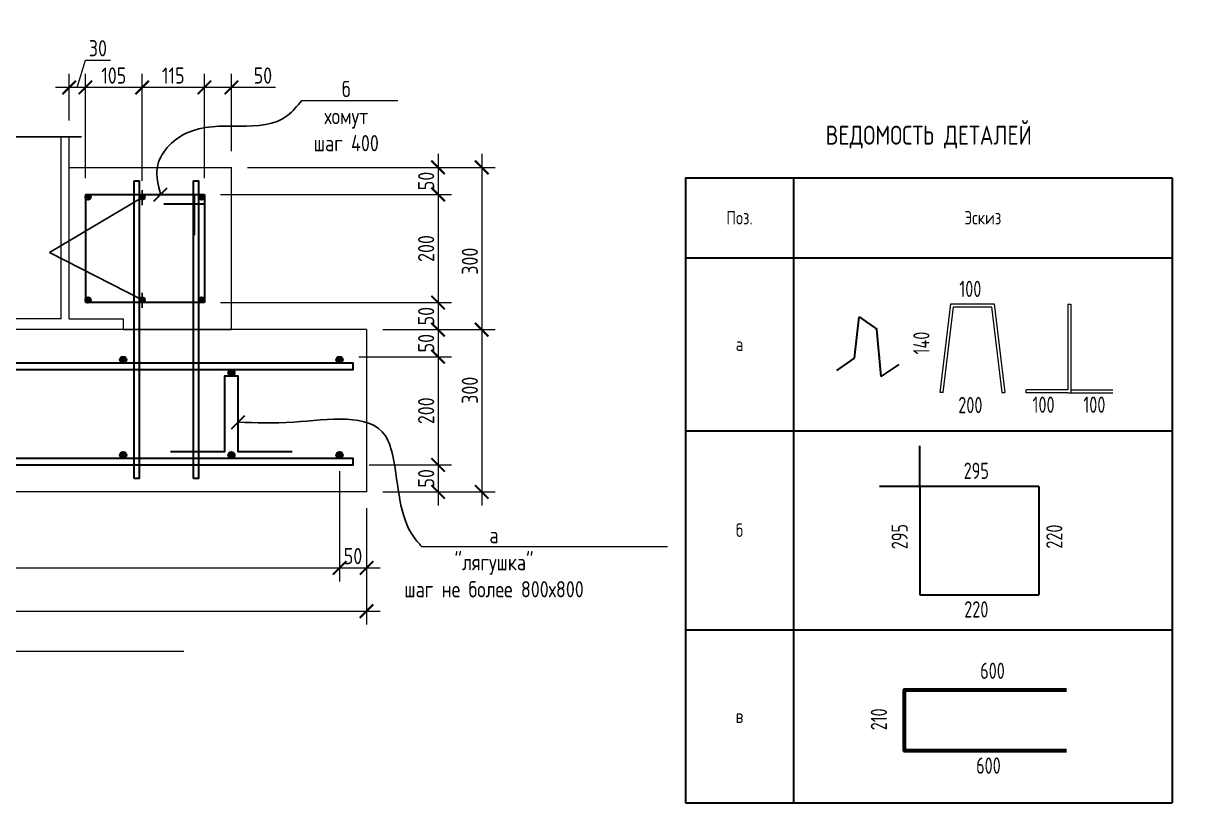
# Model space of a CAD drawing. Header units: millimetres. Extents: x 20530103 to 31271019, y 32092698 to 33532929.
# Drawn here: x 26466261 to 26487831, y 32990835 to 33005248 of the extents above; entities that cross this region are included whole.
import ezdxf
from ezdxf import colors
from ezdxf.entities.mleader import LeaderData, LeaderLine
from ezdxf.enums import TextEntityAlignment as Align
from ezdxf.lldxf.tags import DXFTag
from ezdxf.math import Vec2, Vec3

# ---------------------------------------------------------------- set-up
doc = ezdxf.new("R2010")
doc.units = ezdxf.units.MM
doc.styles.add('GOST 2.304', font='GOST.TTF')
tags = doc.linetypes.add('5-2', pattern=[3.5, 2.5, -1]).pattern_tags.tags
tags[6:7] = [DXFTag(74, 4), DXFTag(75, 0), DXFTag(340, '0'), DXFTag(46, 1.0), DXFTag(50, 0.0), DXFTag(44, 0.0), DXFTag(45, 0.0)]
tags[4:5] = [DXFTag(74, 4), DXFTag(75, 0), DXFTag(340, '0'), DXFTag(46, 1.0), DXFTag(50, 0.0), DXFTag(44, 0.0), DXFTag(45, 0.0)]
doc.linetypes.add('зигзаг', pattern='A,0.00254,-5.08,[131,ltypeshp.shx,S=5.08,R=0,X=-5.08,Y=0],-10.16,[131,ltypeshp.shx,S=5.08,R=180,X=5.08,Y=0],-5.08', length=20.32254)
doc.linetypes.add('Разрыв2_стар', pattern='A,60,-3,[1,ltsnew.shx,S=6,R=0,X=-3,Y=0],-3', length=66)
doc.dimstyles.new('м10', dxfattribs={"dimscale": 100, "dimtxt": 3, "dimasz": 2.5, "dimexe": 2.5, "dimexo": 3, "dimgap": 0.7, "dimtad": 1, "dimdec": 0, "dimlfac": 0.1, "dimtxsty": 'GOST 2.304', "dimblk": 'ARCHTICK', "dimcen": 2.5, "dimdle": 2.5, "dimclrd": 7, "dimclre": 7, "dimclrt": 256, "dimadec": 1, "dimazin": 0, "dimtfac": 1, "dimtdec": 0, "dimtmove": 0, "dimatfit": 3, "dimldrblk": 'NONE', "dimfxl": 1, "dimlwd": 20, "dimlwe": 20, "dimarcsym": 0})

# ---------------------------------------------------------------- blocks, each defined once
blk = doc.blocks.new('_None')
blk = doc.blocks.new('_Dot')
at = {"color": 0, "linetype": 'ByBlock', "lineweight": -2}
blk.add_line((-0.5, 0), (-1, 0), dxfattribs=at)
at = {"color": 0, "linetype": 'ByBlock', "const_width": 0.5}
blk.add_lwpolyline([(-0.25, 0, 1), (0.25, 0, 1)], format="xyb", close=True, dxfattribs=at)
blk = doc.blocks.new('*T487')
at = {"color": 0, "linetype": 'ByBlock', "lineweight": 30, "transparency": 16777216}
for p, q in [((0, -1500), (9000, -1500)), ((0, -1500), (0, -13059)), ((2000, -1500), (2000, -13059)), ((9000, -1500), (9000, -13059)), ((0, -2980), (9000, -2980)), ((0, -6180), (9000, -6180)), ((0, -9859), (9000, -9859)), ((0, -13059), (9000, -13059))]:
    blk.add_line(p, q, dxfattribs=at)
at = {"color": 0, "linetype": 'Continuous', "lineweight": 20, "transparency": 16777216, "attachment_point": 5, "style": 'GOST 2.304'}
for s, insert, char_height, width in [('ВЕДОМОСТЬ ДЕТАЛЕЙ', (4500, -750), 350, 8997), ('Поз.', (1000, -2240), 250, 1997), ('Эскиз', (5500, -2240), 250, 6997), ('а', (1000, -4580), 250, 1997), ('б', (1000, -8019), 250, 1997), ('в', (1000, -11459), 250, 1997)]:
    blk.add_mtext(s, dxfattribs=dict(at, insert=insert, char_height=char_height, width=width))
blk = doc.blocks.new('_ArchTick')
at = {"color": 0, "linetype": 'ByBlock', "const_width": 0.15}
blk.add_lwpolyline([(-0.5, -0.5), (0.5, 0.5)], dxfattribs=at)
blk = doc.blocks.new('*D508')
at = {"color": 7, "linetype": 'Continuous', "lineweight": 20, "transparency": 16777216}
for p, q in [((26469609, 33002383), (26469609, 33004312)), ((26470109, 33002883), (26470109, 33004312)), ((26470359, 33004062), (26469359, 33004062)), ((26470923, 33004062), (26470109, 33004062))]:
    blk.add_line(p, q, dxfattribs=at)
at = {"color": 7, "linetype": 'Continuous', "lineweight": 20, "transparency": 16777216, "xscale": 250, "yscale": 250, "zscale": 250, "rotation": 180}
blk.add_blockref('_ArchTick', (26469609, 33004062), dxfattribs=at)
at = {"color": 7, "linetype": 'Continuous', "lineweight": 20, "transparency": 16777216, "xscale": 250, "yscale": 250, "zscale": 250}
blk.add_blockref('_ArchTick', (26470109, 33004062), dxfattribs=at)
at = {"color": 7, "linetype": 'Continuous', "transparency": 16777216, "insert": (26470692, 33004282), "char_height": 300, "attachment_point": 5, "style": 'GOST 2.304'}
blk.add_mtext('50', dxfattribs=at)
blk = doc.blocks.new('*D509')
at = {"color": 7, "linetype": 'Continuous', "lineweight": 20, "transparency": 16777216}
for p, q in [((26468459, 33002333), (26468459, 33004312)), ((26469609, 33002383), (26469609, 33004312)), ((26469859, 33004062), (26468209, 33004062))]:
    blk.add_line(p, q, dxfattribs=at)
at = {"color": 7, "linetype": 'Continuous', "lineweight": 20, "transparency": 16777216, "xscale": 250, "yscale": 250, "zscale": 250, "rotation": 180}
blk.add_blockref('_ArchTick', (26468459, 33004062), dxfattribs=at)
at = {"color": 7, "linetype": 'Continuous', "lineweight": 20, "transparency": 16777216, "xscale": 250, "yscale": 250, "zscale": 250}
blk.add_blockref('_ArchTick', (26469609, 33004062), dxfattribs=at)
at = {"color": 7, "linetype": 'Continuous', "transparency": 16777216, "insert": (26469034, 33004282), "char_height": 300, "attachment_point": 5, "style": 'GOST 2.304'}
blk.add_mtext('115', dxfattribs=at)
blk = doc.blocks.new('*D510')
at = {"color": 7, "linetype": 'Continuous', "lineweight": 20, "transparency": 16777216}
for p, q in [((26467409, 33002383), (26467409, 33004312)), ((26468459, 33002333), (26468459, 33004312)), ((26468709, 33004062), (26467159, 33004062))]:
    blk.add_line(p, q, dxfattribs=at)
at = {"color": 7, "linetype": 'Continuous', "lineweight": 20, "transparency": 16777216, "xscale": 250, "yscale": 250, "zscale": 250, "rotation": 180}
blk.add_blockref('_ArchTick', (26467409, 33004062), dxfattribs=at)
at = {"color": 7, "linetype": 'Continuous', "lineweight": 20, "transparency": 16777216, "xscale": 250, "yscale": 250, "zscale": 250}
blk.add_blockref('_ArchTick', (26468459, 33004062), dxfattribs=at)
at = {"color": 7, "linetype": 'Continuous', "transparency": 16777216, "insert": (26467934, 33004282), "char_height": 300, "attachment_point": 5, "style": 'GOST 2.304'}
blk.add_mtext('105', dxfattribs=at)
blk = doc.blocks.new('*D511')
at = {"color": 7, "linetype": 'Continuous', "lineweight": 20, "transparency": 16777216}
for p, q in [((26467259, 33004062), (26467410, 33004567)), ((26467410, 33004567), (26467872, 33004567)), ((26467109, 33003448), (26467109, 33004312)), ((26467409, 33002383), (26467409, 33004312)), ((26467659, 33004062), (26466859, 33004062))]:
    blk.add_line(p, q, dxfattribs=at)
at = {"color": 7, "linetype": 'Continuous', "lineweight": 20, "transparency": 16777216, "xscale": 250, "yscale": 250, "zscale": 250, "rotation": 180}
blk.add_blockref('_ArchTick', (26467109, 33004062), dxfattribs=at)
at = {"color": 7, "linetype": 'Continuous', "lineweight": 20, "transparency": 16777216, "xscale": 250, "yscale": 250, "zscale": 250}
blk.add_blockref('_ArchTick', (26467409, 33004062), dxfattribs=at)
at = {"color": 7, "linetype": 'Continuous', "transparency": 16777216, "insert": (26467641, 33004787), "char_height": 300, "attachment_point": 5, "style": 'GOST 2.304'}
blk.add_mtext('30', dxfattribs=at)
blk = doc.blocks.new('*D514')
at = {"color": 7, "linetype": 'Continuous', "lineweight": 20, "transparency": 16777216}
for p, q in [((26472109, 32996963), (26472109, 32994925)), ((26472609, 32996283), (26472609, 32994925)), ((26471859, 32995175), (26472859, 32995175))]:
    blk.add_line(p, q, dxfattribs=at)
at = {"color": 7, "linetype": 'Continuous', "lineweight": 20, "transparency": 16777216, "xscale": 250, "yscale": 250, "zscale": 250, "rotation": 180}
blk.add_blockref('_ArchTick', (26472109, 32995175), dxfattribs=at)
at = {"color": 7, "linetype": 'Continuous', "lineweight": 20, "transparency": 16777216, "xscale": 250, "yscale": 250, "zscale": 250}
blk.add_blockref('_ArchTick', (26472609, 32995175), dxfattribs=at)
at = {"color": 7, "linetype": 'Continuous', "transparency": 16777216, "insert": (26472359, 32995395), "char_height": 300, "attachment_point": 5, "style": 'GOST 2.304'}
blk.add_mtext('50', dxfattribs=at)
blk = doc.blocks.new('*D496')
at = {"color": 7, "linetype": 'Continuous', "lineweight": 20, "transparency": 16777216}
for p, q in [((26454083, 32996283), (26454083, 32994128)), ((26472609, 32996283), (26472609, 32994128)), ((26453833, 32994378), (26472859, 32994378))]:
    blk.add_line(p, q, dxfattribs=at)
at = {"color": 7, "linetype": 'Continuous', "lineweight": 20, "transparency": 16777216, "xscale": 250, "yscale": 250, "zscale": 250, "rotation": 180}
blk.add_blockref('_ArchTick', (26454083, 32994378), dxfattribs=at)
at = {"color": 7, "linetype": 'Continuous', "lineweight": 20, "transparency": 16777216, "xscale": 250, "yscale": 250, "zscale": 250}
blk.add_blockref('_ArchTick', (26472609, 32994378), dxfattribs=at)
at = {"color": 7, "linetype": 'Continuous', "transparency": 16777216, "insert": (26463346, 32994628), "char_height": 300, "attachment_point": 5, "style": 'GOST 2.304'}
blk.add_mtext('{\\L2400}', dxfattribs=at)
blk = doc.blocks.new('*D497')
at = {"color": 7, "linetype": 'Continuous', "lineweight": 20, "transparency": 16777216}
for p, q in [((26473931, 33002833), (26473931, 33001833)), ((26470409, 33002583), (26474181, 33002583)), ((26469909, 33002083), (26474181, 33002083))]:
    blk.add_line(p, q, dxfattribs=at)
at = {"color": 7, "linetype": 'Continuous', "lineweight": 20, "transparency": 16777216, "xscale": 250, "yscale": 250, "zscale": 250}
for p, rotation in [((26473931, 33002583), 90), ((26473931, 33002083), 270)]:
    blk.add_blockref('_ArchTick', p, dxfattribs=dict(at, rotation=rotation))
at = {"color": 7, "linetype": 'Continuous', "transparency": 16777216, "insert": (26473711, 33002333), "char_height": 300, "attachment_point": 5, "rotation": 90, "style": 'GOST 2.304'}
blk.add_mtext('50', dxfattribs=at)
blk = doc.blocks.new('*D515')
at = {"color": 7, "linetype": 'Continuous', "lineweight": 20, "transparency": 16777216}
for p, q in [((26473931, 33002333), (26473931, 32999833)), ((26469909, 33002083), (26474181, 33002083)), ((26469909, 33000083), (26474181, 33000083))]:
    blk.add_line(p, q, dxfattribs=at)
at = {"color": 7, "linetype": 'Continuous', "lineweight": 20, "transparency": 16777216, "xscale": 250, "yscale": 250, "zscale": 250}
for p, rotation in [((26473931, 33002083), 90), ((26473931, 33000083), 270)]:
    blk.add_blockref('_ArchTick', p, dxfattribs=dict(at, rotation=rotation))
at = {"color": 7, "linetype": 'Continuous', "transparency": 16777216, "insert": (26473711, 33001083), "char_height": 300, "attachment_point": 5, "rotation": 90, "style": 'GOST 2.304'}
blk.add_mtext('200', dxfattribs=at)
blk = doc.blocks.new('*D516')
at = {"color": 7, "linetype": 'Continuous', "lineweight": 20, "transparency": 16777216}
for p, q in [((26473931, 33000333), (26473931, 32999333)), ((26469909, 33000083), (26474181, 33000083)), ((26472909, 32999583), (26474181, 32999583))]:
    blk.add_line(p, q, dxfattribs=at)
at = {"color": 7, "linetype": 'Continuous', "lineweight": 20, "transparency": 16777216, "xscale": 250, "yscale": 250, "zscale": 250}
for p, rotation in [((26473931, 33000083), 90), ((26473931, 32999583), 270)]:
    blk.add_blockref('_ArchTick', p, dxfattribs=dict(at, rotation=rotation))
at = {"color": 7, "linetype": 'Continuous', "transparency": 16777216, "insert": (26473711, 32999833), "char_height": 300, "attachment_point": 5, "rotation": 90, "style": 'GOST 2.304'}
blk.add_mtext('50', dxfattribs=at)
blk = doc.blocks.new('*D517')
at = {"color": 7, "linetype": 'Continuous', "lineweight": 20, "transparency": 16777216}
for p, q in [((26473931, 32999833), (26473931, 32998833)), ((26472909, 32999583), (26474181, 32999583)), ((26472469, 32999083), (26474181, 32999083))]:
    blk.add_line(p, q, dxfattribs=at)
at = {"color": 7, "linetype": 'Continuous', "lineweight": 20, "transparency": 16777216, "xscale": 250, "yscale": 250, "zscale": 250}
for p, rotation in [((26473931, 32999583), 90), ((26473931, 32999083), 270)]:
    blk.add_blockref('_ArchTick', p, dxfattribs=dict(at, rotation=rotation))
at = {"color": 7, "linetype": 'Continuous', "transparency": 16777216, "insert": (26473711, 32999333), "char_height": 300, "attachment_point": 5, "rotation": 90, "style": 'GOST 2.304'}
blk.add_mtext('50', dxfattribs=at)
blk = doc.blocks.new('*D518')
at = {"color": 7, "linetype": 'Continuous', "lineweight": 20, "transparency": 16777216}
for p, q in [((26473931, 32999333), (26473931, 32996833)), ((26472469, 32999083), (26474181, 32999083)), ((26472659, 32997083), (26474181, 32997083))]:
    blk.add_line(p, q, dxfattribs=at)
at = {"color": 7, "linetype": 'Continuous', "lineweight": 20, "transparency": 16777216, "xscale": 250, "yscale": 250, "zscale": 250}
for p, rotation in [((26473931, 32999083), 90), ((26473931, 32997083), 270)]:
    blk.add_blockref('_ArchTick', p, dxfattribs=dict(at, rotation=rotation))
at = {"color": 7, "linetype": 'Continuous', "transparency": 16777216, "insert": (26473711, 32998083), "char_height": 300, "attachment_point": 5, "rotation": 90, "style": 'GOST 2.304'}
blk.add_mtext('200', dxfattribs=at)
blk = doc.blocks.new('*D519')
at = {"color": 7, "linetype": 'Continuous', "lineweight": 20, "transparency": 16777216}
for p, q in [((26473931, 32997333), (26473931, 32996333)), ((26472659, 32997083), (26474181, 32997083)), ((26472909, 32996583), (26474181, 32996583))]:
    blk.add_line(p, q, dxfattribs=at)
at = {"color": 7, "linetype": 'Continuous', "lineweight": 20, "transparency": 16777216, "xscale": 250, "yscale": 250, "zscale": 250}
for p, rotation in [((26473931, 32997083), 90), ((26473931, 32996583), 270)]:
    blk.add_blockref('_ArchTick', p, dxfattribs=dict(at, rotation=rotation))
at = {"color": 7, "linetype": 'Continuous', "transparency": 16777216, "insert": (26473711, 32996833), "char_height": 300, "attachment_point": 5, "rotation": 90, "style": 'GOST 2.304'}
blk.add_mtext('50', dxfattribs=at)
blk = doc.blocks.new('*D498')
at = {"color": 7, "linetype": 'Continuous', "lineweight": 20, "transparency": 16777216}
for p, q in [((26474739, 33002833), (26474739, 32999333)), ((26470409, 33002583), (26474989, 33002583)), ((26472909, 32999583), (26474989, 32999583))]:
    blk.add_line(p, q, dxfattribs=at)
at = {"color": 7, "linetype": 'Continuous', "lineweight": 20, "transparency": 16777216, "xscale": 250, "yscale": 250, "zscale": 250}
for p, rotation in [((26474739, 33002583), 90), ((26474739, 32999583), 270)]:
    blk.add_blockref('_ArchTick', p, dxfattribs=dict(at, rotation=rotation))
at = {"color": 7, "linetype": 'Continuous', "transparency": 16777216, "insert": (26474519, 33000849), "char_height": 300, "attachment_point": 5, "rotation": 90, "style": 'GOST 2.304'}
blk.add_mtext('300', dxfattribs=at)
blk = doc.blocks.new('*D499')
at = {"color": 7, "linetype": 'Continuous', "lineweight": 20, "transparency": 16777216}
for p, q in [((26474739, 32999833), (26474739, 32996333)), ((26472909, 32999583), (26474989, 32999583)), ((26472909, 32996583), (26474989, 32996583))]:
    blk.add_line(p, q, dxfattribs=at)
at = {"color": 7, "linetype": 'Continuous', "lineweight": 20, "transparency": 16777216, "xscale": 250, "yscale": 250, "zscale": 250}
for p, rotation in [((26474739, 32999583), 90), ((26474739, 32996583), 270)]:
    blk.add_blockref('_ArchTick', p, dxfattribs=dict(at, rotation=rotation))
at = {"color": 7, "linetype": 'Continuous', "transparency": 16777216, "insert": (26474519, 32998462), "char_height": 300, "attachment_point": 5, "rotation": 90, "style": 'GOST 2.304'}
blk.add_mtext('300', dxfattribs=at)
blk = doc.blocks.new('*D500')
at = {"color": 7, "linetype": 'Continuous', "lineweight": 20, "transparency": 16777216}
for p, q in [((26454583, 32996963), (26454583, 32994925)), ((26472109, 32996963), (26472109, 32994925)), ((26454333, 32995175), (26472359, 32995175))]:
    blk.add_line(p, q, dxfattribs=at)
at = {"color": 7, "linetype": 'Continuous', "lineweight": 20, "transparency": 16777216, "xscale": 250, "yscale": 250, "zscale": 250, "rotation": 180}
blk.add_blockref('_ArchTick', (26454583, 32995175), dxfattribs=at)
at = {"color": 7, "linetype": 'Continuous', "lineweight": 20, "transparency": 16777216, "xscale": 250, "yscale": 250, "zscale": 250}
blk.add_blockref('_ArchTick', (26472109, 32995175), dxfattribs=at)
at = {"color": 7, "linetype": 'Continuous', "transparency": 16777216, "insert": (26463346, 32995425), "char_height": 300, "attachment_point": 5, "style": 'GOST 2.304'}
blk.add_mtext('{\\L11х200+100=2300}', dxfattribs=at)

msp = doc.modelspace()

# ---------------------------------------------------------------- hatches: boundary and pattern name
at = {"linetype": 'Continuous'}
h = msp.add_hatch(color=7, dxfattribs=at)
h.dxf.hatch_style = 1
h.paths.add_polyline_path([(26467508.9034, 33002032.9181, 1), (26467408.9034, 33002032.9181, 1)])
h = msp.add_hatch(color=7, dxfattribs=at)
h.dxf.hatch_style = 1
h.paths.add_polyline_path([(26468408.9034, 33002032.9181, 1), (26468508.9034, 33002032.9181, 1)])
h = msp.add_hatch(color=7, dxfattribs=at)
h.dxf.hatch_style = 1
h.paths.add_polyline_path([(26469609.0037, 33002032.9181, 1), (26469509.0037, 33002032.9181, 1)])
h = msp.add_hatch(color=7, dxfattribs=at)
h.dxf.hatch_style = 1
h.paths.add_polyline_path([(26467508.9034, 33000132.9181, 1), (26467408.9034, 33000132.9181, 1)])
h = msp.add_hatch(color=7, dxfattribs=at)
h.dxf.hatch_style = 1
h.paths.add_polyline_path([(26468508.9034, 33000132.9181, 1), (26468408.9034, 33000132.9181, 1)])
h = msp.add_hatch(color=7, dxfattribs=at)
h.dxf.hatch_style = 1
h.paths.add_polyline_path([(26469509.0037, 33000132.9181, 1), (26469609.0037, 33000132.9181, 1)])
h = msp.add_hatch(color=7, dxfattribs=at)
h.dxf.hatch_style = 1
h.paths.add_polyline_path([(26468168.9034, 32999022.9181, 1), (26468048.9034, 32999022.9181, 1)])
h = msp.add_hatch(color=7, dxfattribs=at)
h.dxf.hatch_style = 1
h.paths.add_polyline_path([(26472168.9034, 32999022.9181, 1), (26472048.9034, 32999022.9181, 1)])
h = msp.add_hatch(color=7, dxfattribs=at)
h.dxf.hatch_style = 1
h.paths.add_polyline_path([(26470168.9034, 32998782.9181, 1), (26470048.9034, 32998782.9181, 1)])
h = msp.add_hatch(color=7, dxfattribs=at)
h.dxf.hatch_style = 1
h.paths.add_polyline_path([(26468168.9034, 32997262.9181, 1), (26468048.9034, 32997262.9181, 1)])
h = msp.add_hatch(color=7, dxfattribs=at)
h.dxf.hatch_style = 1
h.paths.add_polyline_path([(26470168.9034, 32997262.9181, 1), (26470048.9034, 32997262.9181, 1)])
h = msp.add_hatch(color=7, dxfattribs=at)
h.dxf.hatch_style = 1
h.paths.add_polyline_path([(26472168.9034, 32997262.9181, 1), (26472048.9034, 32997262.9181, 1)])

# ---------------------------------------------------------------- linework, layer by layer
at = {"color": 7, "linetype": 'Разрыв2_стар', "ltscale": 30}
msp.add_line((26463721.9034, 33003147.9181), (26467338.9034, 33003147.9181), dxfattribs=at)
at = {"color": 7, "linetype": '5-2', "lineweight": 20, "ltscale": 100}
for p, q in [((26466958.9034, 32999782.9181), (26466958.9034, 33003147.9181)), ((26467108.9034, 32999782.9181), (26467108.9034, 33003147.9181)), ((26466958.9034, 32999782.9181), (26463818.9034, 32999782.9181)), ((26467108.9034, 32999782.9181), (26468108.9034, 32999782.9181)), ((26468108.9034, 32999782.9181), (26468108.9034, 32999582.9181))]:
    msp.add_line(p, q, dxfattribs=at)
at = {"color": 7, "linetype": 'Continuous', "lineweight": 20}
for p, q in [((26467108.9034, 33002582.9181), (26470108.9034, 33002582.9181)), ((26470108.9034, 32999582.9181), (26470108.9034, 33002582.9181)), ((26483215.2796, 32998419.8738), (26483415.2796, 33000059.8738)), ((26483271.6945, 32998419.8738), (26483464.8652, 33000003.8738)), ((26483415.2796, 33000059.8738), (26484215.2796, 33000059.8738)), ((26483464.8652, 33000003.8738), (26484165.694, 33000003.8738)), ((26484165.694, 33000003.8738), (26484358.8647, 32998419.8738)), ((26484215.2796, 33000059.8738), (26484415.2796, 32998419.8738)), ((26485580.4642, 33000052.8411), (26485580.4642, 32998468.8411)), ((26485580.4642, 33000052.8411), (26485636.4642, 33000052.8411)), ((26485636.4642, 33000052.8411), (26485636.4642, 32998412.8411)), ((26472608.9034, 32999582.9181), (26463818.9034, 32999582.9181)), ((26472608.9034, 32999582.9181), (26472608.9034, 32996582.9181)), ((26484808.4642, 32998412.8411), (26484808.4642, 32998468.8411)), ((26485580.4642, 32998468.8411), (26484808.4642, 32998468.8411)), ((26485636.4642, 32998468.8411), (26486408.4642, 32998468.8411)), ((26483271.6945, 32998419.8738), (26483215.2796, 32998419.8738)), ((26484358.8647, 32998419.8738), (26484415.2796, 32998419.8738)), ((26485580.4642, 32998412.8411), (26484808.4642, 32998412.8411)), ((26485580.4642, 32998412.8411), (26485636.4642, 32998412.8411)), ((26485636.4642, 32998412.8411), (26486408.4642, 32998412.8411)), ((26472608.9034, 32996582.9181), (26463818.9034, 32996582.9181))]:
    msp.add_line(p, q, dxfattribs=at)
at = {"color": 7, "linetype": 'Continuous', "lineweight": 30}
for p, q in [((26468308.9034, 33002332.9181), (26468408.9034, 33002332.9181)), ((26468308.9034, 32996832.9181), (26468308.9034, 33002332.9181)), ((26468408.9034, 32996832.9181), (26468408.9034, 33002332.9181)), ((26468673.9034, 33001957.9181), (26468923.9034, 33002207.9181)), ((26469409.0037, 32996832.9181), (26469409.0037, 33002332.9181)), ((26469409.0037, 33002332.9181), (26469509.0037, 33002332.9181)), ((26469509.0037, 32996832.9181), (26469509.0037, 33002332.9181)), ((26467408.9034, 33002082.9181), (26467408.9034, 33000082.9181)), ((26467408.9034, 33002082.9181), (26469609.0037, 33002082.9181)), ((26469609.0037, 33001902.9181), (26468859.0037, 33001902.9181)), ((26469429.0037, 33001332.9181), (26469429.0037, 33002082.9181)), ((26469609.0037, 33002082.9181), (26469609.0037, 33000082.9181)), ((26469609.0037, 33000082.9181), (26467408.9034, 33000082.9181)), ((26481633.564, 32999054.481), (26481715.9821, 32999817.8484)), ((26481715.9821, 32999817.8484), (26482045.6545, 32999591.3177)), ((26482128.0726, 32998714.6851), (26482045.6545, 32999591.3177)), ((26481303.8917, 32998827.9504), (26481633.564, 32999054.481)), ((26482128.0726, 32998714.6851), (26482457.7449, 32998941.2157)), ((26470108.9034, 32997747.9181), (26470358.9034, 32997997.9181)), ((26482843.9564, 32996681.1661), (26482843.9564, 32997431.1661)), ((26468408.9034, 32996832.9181), (26468308.9034, 32996832.9181)), ((26469509.0037, 32996832.9181), (26469409.0037, 32996832.9181)), ((26482843.9564, 32996681.1661), (26482093.9564, 32996681.1661)), ((26485044.0567, 32996681.1661), (26482843.9564, 32996681.1661)), ((26482843.9564, 32996681.1661), (26482843.9564, 32994681.1661)), ((26485044.0567, 32996681.1661), (26485044.0567, 32994681.1661)), ((26482843.9564, 32994681.1661), (26485044.0567, 32994681.1661))]:
    msp.add_line(p, q, dxfattribs=at)
at = {"color": 7, "linetype": 'Continuous'}
for p, q in [((26468458.9034, 33002162.9181), (26468458.9034, 33001887.9181)), ((26466748.2381, 33001011.3445), (26468458.9034, 33002025.4181)), ((26466748.2381, 33001011.3445), (26468458.9034, 33000132.9181)), ((26468458.9034, 33000262.9181), (26468458.9034, 32999987.9181))]:
    msp.add_line(p, q, dxfattribs=at)
at = {"color": 7, "linetype": 'зигзаг', "ltscale": 15}
msp.add_line((26468108.9034, 32999582.9181), (26470108.9034, 32999582.9181), dxfattribs=at)
at = {"color": 7, "linetype": 'Continuous', "lineweight": 30}
for points in [[(26463818.9034, 32998842.9181), (26472358.9034, 32998842.9181), (26472358.9034, 32998962.9181), (26463818.9034, 32998962.9181)], [(26471233.9034, 32997322.9181), (26470233.9034, 32997322.9181), (26470233.9034, 32998722.9181), (26469983.9034, 32998722.9181), (26469983.9034, 32997322.9181), (26468983.9034, 32997322.9181)], [(26463818.9034, 32997082.9181), (26472358.9034, 32997082.9181), (26472358.9034, 32997202.9181), (26463818.9034, 32997202.9181)]]:
    msp.add_lwpolyline(points, dxfattribs=at)
at = {"color": 7, "linetype": 'Continuous', "lineweight": 60}
msp.add_lwpolyline([(26485555.5347, 32991793.979), (26482555.5347, 32991793.979), (26482555.5347, 32992918.979), (26485555.5347, 32992918.979)], dxfattribs=at)
at = {"color": 7, "linetype": 'Continuous', "lineweight": 30}
for centre, radius in [((26467458.9034, 33002032.9181), 50), ((26468458.9034, 33002032.9181), 50), ((26469559.0037, 33002032.9181), 50), ((26467458.9034, 33000132.9181), 50), ((26468458.9034, 33000132.9181), 50), ((26469559.0037, 33000132.9181), 50), ((26468108.9034, 32999022.9181), 60), ((26472108.9034, 32999022.9181), 60), ((26470108.9034, 32998782.9181), 60), ((26468108.9034, 32997262.9181), 60), ((26470108.9034, 32997262.9181), 60), ((26472108.9034, 32997262.9181), 60)]:
    msp.add_circle(centre, radius, dxfattribs=at)
msp.add_arc((26467458.9034, 33000132.9181), 50, 180, 270, dxfattribs=at)
at = {"color": 7, "linetype": 'Continuous'}
for points in [[(26471410.8176, 33003821.9181), (26471147.9034, 33003541.9181), (26469272.9034, 33003213.9181), (26468739.9034, 33002582.9181), (26468798.9034, 33002082.9181)], [(26473626.8176, 32995571.9181), (26473490.9034, 32995736.9181), (26473098.9034, 32997219.9181), (26472956.9034, 32997617.9181), (26471264.9034, 32997872.9181), (26470233.9034, 32997872.9181)]]:
    msp.add_spline(points, degree=3, dxfattribs=at)

# ---------------------------------------------------------------- block references
msp.add_blockref('*T487', (26478506.1258, 33003893.2478))

# ---------------------------------------------------------------- texts
at = {"color": 7, "linetype": 'Continuous', "lineweight": 25, "style": 'GOST 2.304', "width": 0.9}
for s, p in [('100', (26483775.1635, 33000096.7139)), ('200', (26483775.1635, 32997947.6926)), ('100', (26485129.6202, 32997955.0678)), ('100', (26486068.8475, 32997955.0678)), ('295', (26483885.4317, 32996733.1661)), ('220', (26483885.4317, 32994169.1661)), ('600', (26484184.5834, 32993034.3911)), ('600', (26484109.5936, 32991280.7963))]:
    msp.add_text(s, height=300, dxfattribs=at).set_placement(p, align=Align.BOTTOM_CENTER)
for s, p in [('140', (26483110.5565, 32999335.0844)), ('295', (26482707.0567, 32995754.9161)), ('220', (26485568.0567, 32995754.9161)), ('210', (26482323.7419, 32992375.9121))]:
    msp.add_text(s, height=300, rotation=90, dxfattribs=at).set_placement(p, align=Align.BOTTOM_CENTER)

# ---------------------------------------------------------------- dimensions: what is measured, and where the dimension line sits
at = {"color": 7, "linetype": 'Continuous'}
for base, p1, p2, picture, middle in [((26467108.9034, 33004061.9181), (26467408.9034, 33002082.9181), (26467108.9034, 33003147.9181), '*D511', (26467480.4034, 33004786.9181)), ((26467408.9034, 33004061.9181), (26468458.9034, 33002032.9181), (26467408.9034, 33002082.9181), '*D510', (26467933.9034, 33004281.9181)), ((26468458.9034, 33004061.9181), (26469609.0037, 33002082.9181), (26468458.9034, 33002032.9181), '*D509', (26469033.9535, 33004281.9181)), ((26472608.9034, 32995174.9181), (26472108.9034, 32997262.9181), (26472608.9034, 32996582.9181), '*D514', (26472358.9034, 32995394.9181))]:
    dim = msp.add_linear_dim(base=base, p1=p1, p2=p2, dimstyle='м10', override={"dimclrt": 7, "dimtmove": 1}, dxfattribs=at)
    dim.commit()
    dim.dimension.update_dxf_attribs({"geometry": picture, "text_midpoint": middle})
dim = msp.add_linear_dim(base=(26469609.0037, 33004061.9181), p1=(26470108.9034, 33002582.9181), p2=(26469609.0037, 33002082.9181), dimstyle='м10', override={"dimclrt": 7, "dimtmove": 1}, dxfattribs=at)
dim.commit()
dim.dimension.update_dxf_attribs({"geometry": '*D508', "text_midpoint": (26470692.1534, 33004061.9181), "dimtype": 160})
for base, p1, p2, picture, middle in [((26473930.9034, 33002082.9181), (26470108.9034, 33002582.9181), (26469609.0037, 33002082.9181), '*D497', (26473710.9034, 33002332.9181)), ((26473930.9034, 33000082.9181), (26469609.0037, 33002082.9181), (26469609.0037, 33000082.9181), '*D515', (26473710.9034, 33001082.9181)), ((26473930.9034, 32999582.9181), (26469609.0037, 33000082.9181), (26472608.9034, 32999582.9181), '*D516', (26473710.9034, 32999832.9181)), ((26473930.9034, 32999082.9181), (26472608.9034, 32999582.9181), (26472168.9034, 32999082.9181), '*D517', (26473710.9034, 32999332.9181)), ((26473930.9034, 32997082.9181), (26472168.9034, 32999082.9181), (26472358.9034, 32997082.9181), '*D518', (26473710.9034, 32998082.9181)), ((26473930.9034, 32996582.9181), (26472358.9034, 32997082.9181), (26472608.9034, 32996582.9181), '*D519', (26473710.9034, 32996832.9181))]:
    dim = msp.add_linear_dim(base=base, p1=p1, p2=p2, angle=90, dimstyle='м10', override={"dimclrt": 7, "dimtmove": 1}, dxfattribs=at)
    dim.commit()
    dim.dimension.update_dxf_attribs({"geometry": picture, "text_midpoint": middle})
for base, p1, p2, picture, middle in [((26474738.6901, 32999582.9181), (26470108.9034, 33002582.9181), (26472608.9034, 32999582.9181), '*D498', (26474738.6901, 33000848.9181)), ((26474738.6901, 32996582.9181), (26472608.9034, 32999582.9181), (26472608.9034, 32996582.9181), '*D499', (26474738.6901, 32998461.9181))]:
    dim = msp.add_linear_dim(base=base, p1=p1, p2=p2, angle=90, dimstyle='м10', override={"dimclrt": 7, "dimtmove": 1}, dxfattribs=at)
    dim.commit()
    dim.dimension.update_dxf_attribs({"geometry": picture, "text_midpoint": middle, "dimtype": 160})
for base, p1, p2, text, picture, middle in [((26472108.9034, 32995174.9181), (26454582.9034, 32997262.9181), (26472108.9034, 32997262.9181), '{\\L11х200+100=2300}', '*D500', (26463345.9034, 32995424.9181)), ((26472608.9034, 32994377.9181), (26454082.9034, 32996582.9181), (26472608.9034, 32996582.9181), '{\\L2400}', '*D496', (26463345.9034, 32994627.9181))]:
    dim = msp.add_linear_dim(base=base, p1=p1, p2=p2, text=text, dimstyle='м10', override={"dimclrt": 7, "dimtmove": 1}, dxfattribs=at)
    dim.commit()
    dim.dimension.update_dxf_attribs({"geometry": picture, "text_midpoint": middle})

# ---------------------------------------------------------------- leaders
at = {"color": 7, "linetype": 'Continuous', "lineweight": 20}
ml = msp.add_multileader_mtext('Standard', dxfattribs=at)
ml.set_content('а\\P"лягушка"\\Pшаг не более 800х800', color=7, style='GOST 2.304')
ml.set_leader_properties(linetype='Continuous', lineweight=20)
ml.set_arrow_properties(name='NONE')
ml.build(insert=Vec2(0, 0))
ml.multileader.update_dxf_attribs({"text_left_attachment_type": 6, "text_right_attachment_type": 6, "dogleg_length": 3, "arrow_head_size": 30, "scale": 100})
ctx = ml.context
ctx.base_point, ctx.scale, ctx.char_height, ctx.arrow_head_size, ctx.landing_gap_size, ctx.plane_origin = Vec3(26348428.2226, 33006002.1049), 100, 300, 30, 0, Vec3(26353409.9883, 33005580.4297)
ctx.left_attachment, ctx.right_attachment, ctx.text_align_type = 6, 6, 1
notes = []
notes.append((ctx, [(0, (1, 1, 0), (26348290.2226, 33006002.1049), (1, 0), 138, [(0, [(26348200.1368, 33006002.1049)], 0, [])])]))
ctx.mtext.insert, ctx.mtext.width, ctx.mtext.alignment, ctx.mtext.flow_direction = Vec3(26349539.4165, 33006362.1049), 2835.083475, 2, 5
ml = msp.add_multileader_mtext('Standard', dxfattribs=at)
ml.set_content('б\\Pхомут \\Pшаг 400', color=7, style='GOST 2.304')
ml.set_leader_properties(linetype='Continuous', lineweight=20)
ml.set_arrow_properties(name='NONE')
ml.build(insert=Vec2(0, 0))
ml.multileader.update_dxf_attribs({"text_left_attachment_type": 6, "text_right_attachment_type": 6, "dogleg_length": 3, "arrow_head_size": 30, "scale": 100})
ctx = ml.context
ctx.base_point, ctx.scale, ctx.char_height, ctx.arrow_head_size, ctx.landing_gap_size, ctx.plane_origin = Vec3(26471638.9034, 33003821.9181), 100, 300, 30, 0, Vec3(26476620.669, 33003400.2429)
ctx.left_attachment, ctx.right_attachment, ctx.text_align_type = 6, 6, 1
notes.append((ctx, [(0, (1, 1, 0), (26471500.9034, 33003821.9181), (1, 0), 138, [(0, [(26471410.8176, 33003821.9181)], 0, [])])]))
ctx.mtext.insert, ctx.mtext.width, ctx.mtext.alignment, ctx.mtext.flow_direction = Vec3(26472233.6313, 33004181.9181), 2835.083475, 2, 5
ml = msp.add_multileader_mtext('Standard', dxfattribs=at)
ml.set_content('б\\Pхомут \\Pшаг 400', color=7, style='GOST 2.304')
ml.set_leader_properties(linetype='Continuous', lineweight=20)
ml.set_arrow_properties(name='NONE')
ml.build(insert=Vec2(0, 0))
ml.multileader.update_dxf_attribs({"text_left_attachment_type": 6, "text_right_attachment_type": 6, "dogleg_length": 3, "arrow_head_size": 30, "scale": 100})
ctx = ml.context
ctx.base_point, ctx.scale, ctx.char_height, ctx.arrow_head_size, ctx.landing_gap_size, ctx.plane_origin = Vec3(26407072.462, 33003607.3549), 100, 300, 30, 0, Vec3(26412054.2277, 33003185.6797)
ctx.left_attachment, ctx.right_attachment, ctx.text_align_type = 6, 6, 1
notes.append((ctx, [(0, (1, 1, 0), (26406934.462, 33003607.3549), (1, 0), 138, [(0, [(26406844.3763, 33003607.3549)], 0, [])])]))
ctx.mtext.insert, ctx.mtext.width, ctx.mtext.alignment, ctx.mtext.flow_direction = Vec3(26407667.19, 33003967.3549), 2835.083475, 2, 5
ml = msp.add_multileader_mtext('Standard', dxfattribs=at)
ml.set_content('{\\C7;б\\P(П-образ. хомут) шаг200 по периметру плиты}', color=84, style='GOST 2.304')
ml.set_leader_properties(linetype='Continuous', lineweight=20)
ml.set_arrow_properties(name='DOT')
ml.build(insert=Vec2(0, 0))
ml.multileader.update_dxf_attribs({"text_left_attachment_type": 6, "text_right_attachment_type": 6, "dogleg_length": 3, "arrow_head_size": 30, "scale": 100})
ctx = ml.context
ctx.base_point, ctx.scale, ctx.char_height, ctx.arrow_head_size, ctx.landing_gap_size, ctx.plane_origin = Vec3(26323683.0374, 32999121.7912), 100, 300, 30, 0, Vec3(26324728.0364, 32999370.9089)
ctx.left_attachment, ctx.right_attachment, ctx.text_align_type = 6, 6, 1
notes.append((ctx, [(1, (1, 1, 0), (26328009.5374, 32999121.7912), (-1, 0), 107, [(0, [(26329246.7911, 32996145.2017)], 0, [])])]))
ctx.mtext.insert, ctx.mtext.width, ctx.mtext.defined_height, ctx.mtext.alignment, ctx.mtext.flow_direction = Vec3(26325759.253, 32999506.111), 4423.082589, 2213.9, 2, 5
ml = msp.add_multileader_mtext('Standard', dxfattribs=at)
ml.set_content('в\\P(П-образ. хомут) шаг200 по периметру плиты', color=7, style='GOST 2.304')
ml.set_leader_properties(linetype='Continuous', lineweight=20)
ml.set_arrow_properties(name='NONE')
ml.build(insert=Vec2(0, 0))
ml.multileader.update_dxf_attribs({"text_left_attachment_type": 6, "text_right_attachment_type": 6, "dogleg_length": 3, "arrow_head_size": 30, "scale": 100})
ctx = ml.context
ctx.base_point, ctx.scale, ctx.char_height, ctx.arrow_head_size, ctx.landing_gap_size, ctx.plane_origin = Vec3(26460094.9949, 32993638.7107), 100, 300, 30, 0, Vec3(26459889.0052, 32993060.2429)
ctx.left_attachment, ctx.right_attachment, ctx.text_align_type = 6, 6, 1
notes.append((ctx, [(0, (1, 1, 0), (26459987.9949, 32993638.7107), (1, 0), 107, [(0, [(26459103.2281, 32997202.9181)], 0, [])])]))
ctx.mtext.insert, ctx.mtext.width, ctx.mtext.alignment, ctx.mtext.flow_direction = Vec3(26461600.2449, 32994023.0306), 3276.040401, 2, 5
ml = msp.add_multileader_mtext('Standard', dxfattribs=at)
ml.set_content('в\\P(П-образ. хомут) шаг200 по периметру плиты', color=7, style='GOST 2.304')
ml.set_leader_properties(linetype='Continuous', lineweight=20)
ml.set_arrow_properties(name='NONE')
ml.build(insert=Vec2(0, 0))
ml.multileader.update_dxf_attribs({"text_left_attachment_type": 6, "text_right_attachment_type": 6, "dogleg_length": 3, "arrow_head_size": 30, "scale": 100})
ctx = ml.context
ctx.base_point, ctx.scale, ctx.char_height, ctx.arrow_head_size, ctx.landing_gap_size, ctx.plane_origin = Vec3(26395117.5034, 32992952.3549), 100, 300, 30, 0, Vec3(26395322.5639, 32992845.6797)
ctx.left_attachment, ctx.right_attachment, ctx.text_align_type = 6, 6, 1
notes.append((ctx, [(0, (1, 1, 0), (26395010.5034, 32992952.3549), (1, 0), 107, [(0, [(26394536.7868, 32996988.3549)], 0, [])])]))
ctx.mtext.insert, ctx.mtext.width, ctx.mtext.alignment, ctx.mtext.flow_direction = Vec3(26396622.7534, 32993336.6747), 3276.040401, 2, 5
ml = msp.add_multileader_mtext('Standard', dxfattribs=at)
ml.set_content('а\\P"лягушка"\\Pшаг не более 800х800', color=7, style='GOST 2.304')
ml.set_leader_properties(linetype='Continuous', lineweight=20)
ml.set_arrow_properties(name='NONE')
ml.build(insert=Vec2(0, 0))
ml.multileader.update_dxf_attribs({"text_left_attachment_type": 6, "text_right_attachment_type": 6, "dogleg_length": 3, "arrow_head_size": 30, "scale": 100})
ctx = ml.context
ctx.base_point, ctx.scale, ctx.char_height, ctx.arrow_head_size, ctx.landing_gap_size, ctx.plane_origin = Vec3(26345354.4289, 32994187.8538), 100, 300, 30, 0, Vec3(26323023.6805, 32998875.6221)
ctx.left_attachment, ctx.right_attachment, ctx.text_align_type = 6, 6, 1
notes.append((ctx, [(1, (1, 1, 0), (26345216.4289, 32994187.8538), (1, 0), 138, [(0, [(26342469.0132, 32996145.2017)], 0, [])])]))
ctx.mtext.insert, ctx.mtext.width, ctx.mtext.alignment, ctx.mtext.flow_direction = Vec3(26346465.6228, 32994547.8538), 2835.083475, 2, 5
ml = msp.add_multileader_mtext('Standard', dxfattribs=at)
ml.set_content('а\\P"лягушка"\\Pшаг не более 800х800', color=7, style='GOST 2.304')
ml.set_leader_properties(linetype='Continuous', lineweight=20)
ml.set_arrow_properties(name='NONE')
ml.build(insert=Vec2(0, 0))
ml.multileader.update_dxf_attribs({"text_left_attachment_type": 6, "text_right_attachment_type": 6, "dogleg_length": 3, "arrow_head_size": 30, "scale": 100})
ctx = ml.context
ctx.base_point, ctx.scale, ctx.char_height, ctx.arrow_head_size, ctx.landing_gap_size, ctx.plane_origin = Vec3(26473854.9034, 32995571.9181), 100, 300, 30, 0, Vec3(26478836.669, 32995150.2429)
ctx.left_attachment, ctx.right_attachment, ctx.text_align_type = 6, 6, 1
notes.append((ctx, [(0, (1, 1, 0), (26473716.9034, 32995571.9181), (1, 0), 138, [(0, [(26473626.8176, 32995571.9181)], 0, [])])]))
ctx.mtext.insert, ctx.mtext.width, ctx.mtext.alignment, ctx.mtext.flow_direction = Vec3(26474966.0973, 32995931.9181), 2835.083475, 2, 5
ml = msp.add_multileader_mtext('Standard', dxfattribs=at)
ml.set_content('а\\P"лягушка"\\Pшаг не более 800х800', color=7, style='GOST 2.304')
ml.set_leader_properties(linetype='Continuous', lineweight=20)
ml.set_arrow_properties(name='NONE')
ml.build(insert=Vec2(0, 0))
ml.multileader.update_dxf_attribs({"text_left_attachment_type": 6, "text_right_attachment_type": 6, "dogleg_length": 3, "arrow_head_size": 30, "scale": 100})
ctx = ml.context
ctx.base_point, ctx.scale, ctx.char_height, ctx.arrow_head_size, ctx.landing_gap_size, ctx.plane_origin = Vec3(26409288.462, 32995357.3549), 100, 300, 30, 0, Vec3(26414270.2277, 32994935.6797)
ctx.left_attachment, ctx.right_attachment, ctx.text_align_type = 6, 6, 1
notes.append((ctx, [(0, (1, 1, 0), (26409150.462, 32995357.3549), (1, 0), 138, [(0, [(26409060.3763, 32995357.3549)], 0, [])])]))
ctx.mtext.insert, ctx.mtext.width, ctx.mtext.alignment, ctx.mtext.flow_direction = Vec3(26410399.6559, 32995717.3549), 2835.083475, 2, 5
for ctx, leaders in notes:
    for number, flags, end, landing, length, lines in leaders:
        leader = LeaderData()
        leader.index, (leader.has_last_leader_line, leader.has_dogleg_vector, leader.attachment_direction) = number, flags
        leader.last_leader_point, leader.dogleg_vector, leader.dogleg_length = Vec3(end), Vec3(landing), length
        for number, points, colour, breaks in lines:
            line = LeaderLine()
            line.index, line.vertices, line.color, line.breaks = number, Vec3.list(points), colors.encode_raw_color(colour), breaks
            leader.lines.append(line)
        ctx.leaders.append(leader)

doc.saveas('drawing.dxf')
